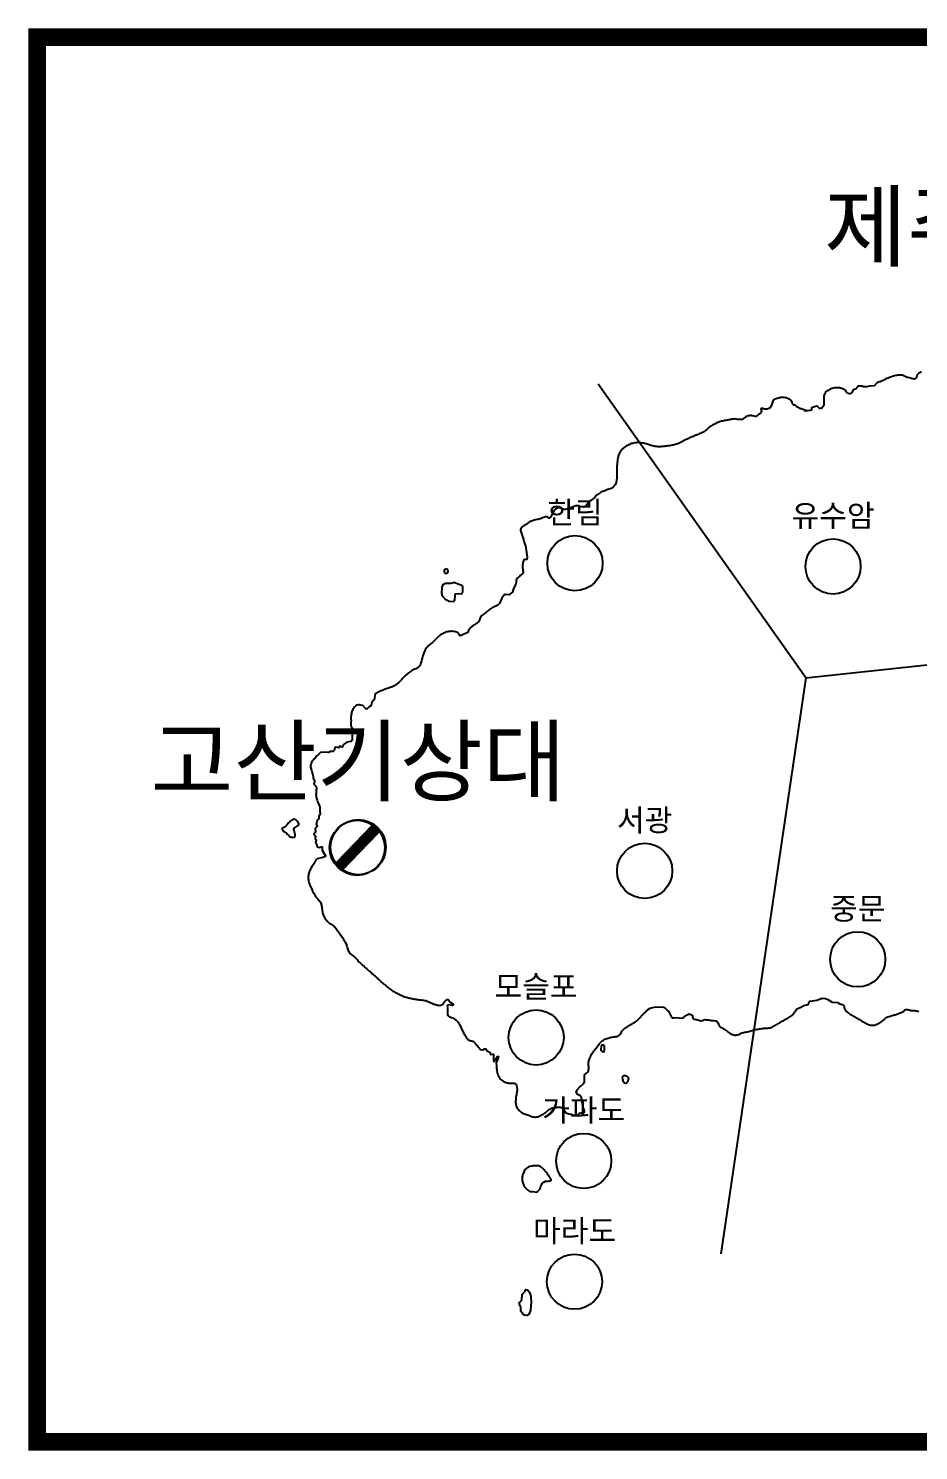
# Model space of a CAD drawing. Header units: millimetres. Extents: x -19392 to 580976, y -49129 to 736091.
# Drawn here: x 106823 to 147142, y -49129 to 15304 of the extents above; entities that cross this region are included whole.
import ezdxf
from ezdxf.enums import TextEntityAlignment as Align

# ---------------------------------------------------------------- set-up
doc = ezdxf.new("R2010")
doc.units = ezdxf.units.MM
for name, color, linetype in [('2122', 7, 'Continuous'), ('AWS', 4, 'Continuous'), ('AWS명', 2, 'Continuous'), ('EL', 2, 'Continuous'), ('Point', 1, 'Continuous'), ('관측소명', 3, 'Continuous'), ('기상청', 1, 'Continuous'), ('티센', 6, 'Continuous')]:
    doc.layers.add(name, color=color, linetype=linetype)
doc.styles.get("Standard").update_dxf_attribs({"font": ''})
doc.styles.get('Standard').set_extended_font_data('Gulim')

# ---------------------------------------------------------------- blocks, each defined once
blk = doc.blocks.new('관측소(기상청)')
at = {"layer": '기상청', "const_width": 500}
blk.add_lwpolyline([(821, 874), (-914, -926)], dxfattribs=at)
at = {"layer": '기상청'}
blk.add_circle((-46, -26), 1250, dxfattribs=at)

msp = doc.modelspace()

# ---------------------------------------------------------------- linework, layer by layer
at = {"linetype": 'Continuous', "const_width": 800}
msp.add_lwpolyline([(107223, -48729), (107223, 14904), (205620, 14904), (205620, -48729)], close=True, dxfattribs=at)
at = {"layer": '2122', "color": 7}
for points in [[(147271, -251), (147136, -335), (147076, -385), (147043, -504), (146979, -579), (146942, -593), (146600, -492), (146555, -469), (146510, -446), (146465, -425), (146443, -418), (146395, -407), (146345, -401), (146295, -401), (146244, -404), (146193, -411), (146155, -418), (146106, -425), (146057, -435), (146009, -448), (145961, -462), (145913, -479), (145866, -496), (145819, -515), (145773, -534), (145760, -540), (145760, -540), (145713, -559), (145667, -579), (145622, -599), (145580, -619), (145535, -640), (145489, -662), (145445, -684), (145400, -706), (145386, -712), (145278, -742), (145240, -769), (145240, -782), (145132, -883), (144929, -907), (144788, -935), (144654, -927), (144599, -907), (144413, -905), (144318, -1022), (144186, -1074), (144134, -1173), (144094, -1233), (144048, -1252), (143997, -1252), (143955, -1239), (143918, -1209), (143883, -1170), (143849, -1127), (143814, -1084), (143796, -1066), (143752, -1041), (143706, -1020), (143658, -1004), (143608, -991), (143558, -983), (143507, -978), (143456, -978), (143456, -978), (143429, -979), (143379, -980), (143328, -986), (143278, -995), (143229, -1008), (143181, -1025), (143134, -1045), (143089, -1068), (143048, -1094), (143004, -1121), (142963, -1151), (142927, -1186), (142904, -1217), (142883, -1260), (142869, -1307), (142859, -1357), (142850, -1409), (142846, -1432), (142848, -1583), (142858, -1783), (142757, -1894), (142715, -1919), (142662, -1911), (142570, -1823), (142521, -1803), (142300, -1878), (142287, -1987), (142215, -2009), (142078, -2018), (141831, -1937), (141800, -1934), (141633, -1847), (141546, -1771), (141502, -1764), (141464, -1739), (141464, -1739), (141437, -1699), (141416, -1649), (141396, -1597), (141380, -1562), (141343, -1528), (141303, -1499), (141258, -1475), (141211, -1455), (141161, -1439), (141110, -1427), (141058, -1420), (141005, -1416), (140953, -1417), (140934, -1418), (140886, -1422), (140838, -1431), (140790, -1444), (140742, -1459), (140694, -1477), (140647, -1496), (140599, -1515), (140553, -1533), (140510, -1669), (140452, -1843), (140407, -1899), (140282, -1947), (140150, -1945), (140094, -1913), (140013, -1919), (139994, -1943), (140024, -2018), (140013, -2099), (139777, -2271), (139739, -2271), (139689, -2264), (139689, -2264), (139640, -2253), (139592, -2242), (139566, -2238), (139516, -2238), (139466, -2244), (139417, -2254), (139369, -2270), (139358, -2274), (139315, -2299), (139273, -2328), (139232, -2359), (139191, -2388), (139149, -2411), (139103, -2419), (139054, -2420), (139005, -2416), (138954, -2409), (138903, -2401), (138851, -2393), (138804, -2389), (138755, -2393), (138705, -2399), (138656, -2407), (138607, -2416), (138557, -2426), (138508, -2437), (138466, -2447), (138417, -2455), (138367, -2464), (138318, -2473), (138269, -2484), (138220, -2495), (138172, -2508), (138172, -2508), (138124, -2522), (138092, -2533), (138045, -2550), (137999, -2569), (137953, -2589), (137908, -2611), (137864, -2635), (137820, -2660), (137777, -2686), (137735, -2713), (137704, -2734), (137665, -2765), (137627, -2798), (137589, -2832), (137551, -2865), (137513, -2898), (137474, -2929), (137434, -2958), (137391, -2984), (137388, -2986), (137343, -3008), (137297, -3028), (137294, -3029), (137248, -3049), (137202, -3068), (137156, -3087), (137110, -3106), (137063, -3124), (137017, -3143), (136978, -3159), (136932, -3178), (136886, -3198), (136840, -3217), (136840, -3217), (136794, -3237), (136748, -3258), (136703, -3278), (136657, -3299), (136612, -3321), (136567, -3342), (136561, -3345), (136516, -3369), (136472, -3393), (136428, -3417), (136384, -3441), (136340, -3463), (136295, -3484), (136265, -3497), (136219, -3516), (136171, -3532), (136124, -3547), (136075, -3561), (136027, -3573), (135978, -3584), (135928, -3593), (135879, -3601), (135829, -3608), (135779, -3614), (135729, -3619), (135719, -3619), (135669, -3627), (135618, -3633), (135568, -3639), (135517, -3643), (135467, -3646), (135416, -3648), (135366, -3647), (135366, -3647), (135316, -3645), (135266, -3641), (135217, -3636), (135168, -3627), (135129, -3619), (135081, -3606), (135034, -3590), (134987, -3573), (134939, -3556), (134892, -3540), (134848, -3526), (134800, -3513), (134750, -3500), (134700, -3490), (134650, -3480), (134600, -3473), (134549, -3467), (134499, -3463), (134449, -3462), (134399, -3463), (134349, -3467), (134300, -3473), (134288, -3476), (134238, -3483), (134188, -3494), (134139, -3507), (134091, -3523), (134044, -3541), (133999, -3563), (133954, -3587), (133914, -3612), (133870, -3639), (133828, -3668), (133828, -3668), (133788, -3699), (133750, -3733), (133714, -3769), (133681, -3808), (133650, -3848), (133623, -3890), (133598, -3934), (133597, -3936), (133576, -3980), (133558, -4025), (133543, -4072), (133530, -4121), (133520, -4171), (133512, -4221), (133505, -4272), (133500, -4323), (133497, -4353), (133490, -4402), (133485, -4452), (133481, -4502), (133478, -4552), (133475, -4602), (133473, -4652), (133471, -4702), (133469, -4752), (133468, -4791), (133479, -5001), (133479, -5051), (133438, -5275), (133399, -5375), (133323, -5471), (133267, -5523), (133121, -5577), (133121, -5577), (133073, -5593), (133025, -5608), (132977, -5623), (132930, -5639), (132883, -5656), (132836, -5674), (132791, -5694), (132756, -5712), (132713, -5737), (132672, -5765), (132631, -5793), (132590, -5823), (132555, -5848), (132485, -5951), (132305, -6062), (132246, -6121), (132233, -6120), (132233, -6133), (132017, -6374), (131961, -6383), (131824, -6371), (131768, -6327), (131730, -6324), (131612, -6331), (131160, -6488), (131085, -6487), (130892, -6421), (130785, -6432), (130754, -6444), (130729, -6466), (130716, -6466), (130641, -6536), (130474, -6846), (130474, -6846), (130429, -6889), (130429, -6891), (130400, -6885), (130354, -6841), (130309, -6828), (130263, -6827), (130214, -6835), (130164, -6850), (130114, -6869), (130063, -6891), (130012, -6913), (129994, -6920), (129944, -6929), (129895, -6938), (129845, -6947), (129796, -6957), (129747, -6969), (129699, -6982), (129652, -6998), (129613, -7014), (129568, -7035), (129524, -7058), (129481, -7084), (129439, -7112), (129398, -7142), (129359, -7172), (129333, -7193), (129284, -7222), (129237, -7252), (129193, -7284), (129155, -7318), (129126, -7354), (129110, -7394), (129110, -7394), (129110, -7395), (129110, -7439), (129121, -7486), (129139, -7535), (129161, -7586), (129174, -7618), (129189, -7665), (129204, -7713), (129219, -7761), (129234, -7808), (129249, -7856), (129253, -7869), (129268, -7917), (129283, -7965), (129297, -8013), (129312, -8060), (129327, -8108), (129333, -8128), (129373, -8337), (129419, -8658), (129405, -8755), (129358, -8757), (129318, -8754), (129280, -8777), (129253, -8818), (129234, -8870), (129221, -8927), (129217, -8948), (129208, -8996), (129203, -9045), (129203, -9096), (129206, -9147), (129210, -9198), (129210, -9198), (129210, -9199), (129221, -9252), (129230, -9304), (129230, -9352), (129224, -9372), (129198, -9410), (129159, -9443), (129117, -9473), (129080, -9506), (129042, -9540), (129005, -9573), (128967, -9606), (128930, -9638), (128915, -9739), (128910, -9798), (128903, -9879), (128788, -10066), (128742, -10240), (128710, -10266), (128603, -10353), (128397, -10344), (128384, -10350), (128263, -10508), (128166, -10756), (128083, -10827), (127993, -10878), (127930, -10890), (127886, -10915), (127842, -10939), (127799, -10965), (127757, -10991), (127715, -11018), (127714, -11019), (127714, -11019), (127674, -11049), (127635, -11081), (127597, -11113), (127559, -11146), (127521, -11179), (127505, -11192), (127466, -11223), (127427, -11254), (127405, -11271), (127321, -11331), (127225, -11562), (127085, -11665), (127045, -11695), (127005, -11725), (126988, -11738), (126948, -11769), (126909, -11800), (126871, -11833), (126865, -11839), (126831, -11875), (126798, -11913), (126766, -11951), (126757, -11961), (126730, -12067), (126372, -12218), (126344, -12182), (126317, -12137), (126290, -12098), (126252, -12067), (126209, -12044), (126162, -12028), (126162, -12028), (126111, -12017), (126058, -12012), (126004, -12011), (125950, -12014), (125916, -12019), (125867, -12022), (125818, -12030), (125769, -12041), (125720, -12057), (125673, -12075), (125626, -12096), (125581, -12120), (125537, -12147), (125535, -12148), (125494, -12174), (125454, -12203), (125415, -12234), (125378, -12267), (125341, -12302), (125306, -12338), (125270, -12374), (125235, -12411), (125199, -12447), (125183, -12464), (125143, -12496), (125104, -12528), (125064, -12560), (125025, -12592), (124987, -12625), (124950, -12659), (124915, -12694), (124915, -12694), (124881, -12730), (124852, -12766), (124825, -12807), (124800, -12849), (124777, -12893), (124757, -12938), (124738, -12985), (124720, -13032), (124703, -13080), (124687, -13128), (124672, -13177), (124657, -13226), (124642, -13274), (124636, -13291), (124624, -13342), (124612, -13393), (124599, -13443), (124584, -13492), (124566, -13538), (124543, -13579), (124528, -13601), (124494, -13633), (124455, -13660), (124411, -13684), (124365, -13706), (124317, -13727), (124269, -13747), (124221, -13769), (124211, -13774), (124170, -13801), (124129, -13830), (124129, -13830), (124089, -13859), (124049, -13890), (124010, -13922), (123972, -13954), (123934, -13987), (123897, -14020), (123860, -14055), (123838, -14076), (123803, -14112), (123769, -14149), (123735, -14187), (123702, -14225), (123668, -14262), (123634, -14299), (123598, -14334), (123561, -14367), (123523, -14398), (123521, -14399), (123480, -14427), (123437, -14453), (123394, -14476), (123349, -14499), (123303, -14520), (123256, -14539), (123210, -14558), (123176, -14572), (123129, -14590), (123082, -14607), (123035, -14623), (122987, -14638), (122940, -14654), (122940, -14654), (122892, -14670), (122845, -14687), (122798, -14704), (122752, -14723), (122737, -14730), (122693, -14752), (122648, -14775), (122604, -14799), (122561, -14823), (122522, -14845), (122478, -15119), (122465, -15122), (122370, -15242), (122337, -15380), (122249, -15425), (122160, -15527), (122128, -15530), (122104, -15520), (121968, -15374), (121856, -15351), (121804, -15346), (121753, -15348), (121704, -15358), (121673, -15370), (121632, -15396), (121596, -15431), (121565, -15472), (121544, -15506), (121517, -15548), (121495, -15593), (121476, -15640), (121476, -15640), (121461, -15689), (121450, -15738), (121443, -15780), (121436, -15829), (121432, -15878), (121431, -15928), (121432, -15979), (121434, -16029), (121436, -16074), (121430, -16127), (121424, -16180), (121422, -16231), (121427, -16280), (121440, -16326), (121443, -16333), (121470, -16373), (121505, -16410), (121542, -16446), (121544, -16448), (121585, -16481), (121528, -16531), (121482, -16649), (121485, -16946), (121447, -16998), (121246, -17039), (121177, -17072), (121095, -17143), (121031, -17254), (120912, -17209), (120893, -17271), (120875, -17289), (120875, -17289), (120844, -17273), (120737, -17260), (120692, -17331), (120672, -17412), (120629, -17455), (120491, -17453), (120409, -17496), (120222, -17480), (120045, -17494), (119994, -17555), (119958, -17590), (119921, -17624), (119886, -17658), (119853, -17695), (119838, -17715), (119806, -17754), (119772, -17791), (119737, -17828), (119705, -17866), (119678, -17906), (119672, -17916), (119648, -17961), (119629, -18007), (119615, -18055), (119606, -18104), (119604, -18152), (119604, -18167), (119611, -18214), (119623, -18261), (119639, -18309), (119657, -18357), (119657, -18357), (119674, -18406), (119678, -18417), (119694, -18465), (119709, -18514), (119720, -18569), (119720, -18570), (119720, -18621), (119724, -18668), (119735, -18692), (119760, -18737), (119761, -18737), (119781, -18785), (119780, -18787), (119774, -18826), (119774, -18827), (119759, -18876), (119751, -18921), (119765, -18950), (119797, -18988), (119834, -19026), (119835, -19027), (119865, -19070), (119865, -19072), (119870, -19112), (119870, -19113), (119867, -19162), (119860, -19214), (119855, -19264), (119855, -19284), (119854, -19305), (119849, -19355), (119849, -19355), (119846, -19404), (119847, -19424), (119853, -19472), (119863, -19521), (119876, -19569), (119891, -19617), (119892, -19619), (119892, -19620), (119905, -19667), (119921, -19715), (119938, -19762), (119957, -19807), (119970, -19837), (119993, -19882), (120012, -19930), (120012, -19932), (120012, -19933), (120019, -19981), (120019, -19982), (120020, -20032), (120020, -20033), (120017, -20082), (120015, -20133), (120017, -20182), (120018, -20183), (120032, -20234), (120032, -20235), (120037, -20285), (120037, -20286), (120027, -20329), (120025, -20331), (120025, -20331), (119994, -20372), (119992, -20373), (119973, -20383), (119970, -20423), (119983, -20481), (119981, -20484), (119964, -20516), (119963, -20517), (119930, -20556), (119900, -20595), (119898, -20603), (119886, -20652), (119871, -20700), (119870, -20701), (119861, -20719), (119860, -20744), (119880, -20792), (119897, -20843), (119895, -20847), (119875, -20876), (119874, -20877), (119836, -20912), (119807, -20946), (119811, -20982), (119826, -21033), (119826, -21034), (119832, -21086), (119830, -21088), (119814, -21121), (119813, -21122), (119777, -21161), (119777, -21161), (119754, -21179), (119752, -21189), (119773, -21227), (119813, -21273), (119813, -21274), (119837, -21325), (119835, -21330), (119825, -21348), (119802, -21388), (119805, -21400), (119835, -21443), (119863, -21491), (119860, -21495), (119843, -21531), (119822, -21573), (119827, -21590), (119856, -21629), (119891, -21673), (119891, -21676), (119892, -21690), (119892, -21745), (119904, -21780), (119909, -21782), (119962, -21789), (119964, -21791), (119989, -21811), (120082, -21783), (120127, -21783), (120132, -21928), (120278, -22177), (120272, -22195), (120272, -22195), (120234, -22235), (120158, -22262), (119908, -22318), (119873, -22349), (119843, -22388), (119817, -22432), (119793, -22478), (119769, -22525), (119766, -22532), (119737, -22573), (119707, -22614), (119678, -22655), (119650, -22697), (119624, -22739), (119600, -22783), (119579, -22826), (119558, -22873), (119540, -22920), (119525, -22968), (119513, -23017), (119505, -23067), (119500, -23116), (119500, -23121), (119498, -23170), (119499, -23219), (119505, -23268), (119514, -23317), (119526, -23366), (119540, -23415), (119556, -23463), (119575, -23511), (119575, -23511), (119595, -23559), (119616, -23606), (119639, -23653), (119657, -23690), (119676, -23736), (119697, -23782), (119720, -23827), (119743, -23871), (119768, -23914), (119793, -23957), (119820, -24000), (119830, -24014), (119860, -24054), (119892, -24093), (119925, -24132), (119958, -24170), (119990, -24209), (120020, -24248), (120048, -24289), (120067, -24323), (120083, -24369), (120094, -24417), (120103, -24466), (120110, -24516), (120116, -24566), (120122, -24617), (120128, -24667), (120136, -24717), (120147, -24766), (120153, -24790), (120170, -24838), (120170, -24838), (120190, -24885), (120211, -24931), (120235, -24976), (120261, -25020), (120289, -25062), (120319, -25102), (120352, -25141), (120387, -25177), (120412, -25200), (120451, -25230), (120493, -25257), (120536, -25283), (120579, -25310), (120621, -25337), (120649, -25358), (120685, -25392), (120718, -25429), (120750, -25467), (120780, -25507), (120809, -25549), (120837, -25591), (120864, -25634), (120891, -25676), (120908, -25703), (120938, -25743), (120969, -25783), (120999, -25824), (121028, -25864), (121058, -25905), (121086, -25946), (121113, -25988), (121113, -25988), (121139, -26030), (121164, -26074), (121174, -26092), (121194, -26138), (121212, -26185), (121228, -26233), (121244, -26281), (121260, -26330), (121276, -26377), (121293, -26425), (121312, -26471), (121332, -26515), (121356, -26558), (121361, -26566), (121394, -26602), (121429, -26637), (121467, -26669), (121506, -26701), (121545, -26733), (121585, -26765), (121624, -26797), (121661, -26831), (121696, -26867), (121721, -26897), (121742, -26926), (121774, -26964), (121808, -27000), (121844, -27035), (121882, -27068), (121920, -27101), (121959, -27133), (121959, -27133), (121987, -27156), (122023, -27189), (122060, -27223), (122097, -27257), (122134, -27290), (122172, -27324), (122209, -27357), (122246, -27390), (122284, -27423), (122321, -27457), (122359, -27490), (122396, -27523), (122434, -27556), (122471, -27589), (122509, -27622), (122519, -27630), (122556, -27664), (122593, -27698), (122629, -27732), (122666, -27766), (122703, -27799), (122740, -27833), (122777, -27867), (122815, -27900), (122852, -27933), (122890, -27966), (122928, -27998), (122967, -28030), (123005, -28061), (123044, -28092), (123051, -28097), (123051, -28097), (123090, -28129), (123129, -28161), (123169, -28191), (123209, -28222), (123249, -28251), (123290, -28280), (123332, -28308), (123374, -28335), (123416, -28361), (123460, -28386), (123504, -28410), (123548, -28434), (123593, -28456), (123638, -28477), (123684, -28497), (123731, -28516), (123778, -28534), (123825, -28551), (123873, -28566), (123921, -28581), (123942, -28587), (123990, -28601), (124038, -28615), (124086, -28627), (124135, -28638), (124184, -28648), (124233, -28657), (124283, -28666), (124332, -28675), (124382, -28682), (124417, -28688), (124417, -28688), (124466, -28694), (124516, -28700), (124566, -28705), (124616, -28710), (124666, -28717), (124715, -28724), (124764, -28733), (124813, -28744), (124819, -28745), (124866, -28762), (124912, -28781), (124958, -28802), (125003, -28823), (125048, -28845), (125094, -28866), (125140, -28886), (125187, -28904), (125208, -28911), (125256, -28923), (125305, -28934), (125354, -28943), (125403, -28952), (125452, -28961), (125601, -28907), (125653, -28818), (125702, -28762), (125721, -28756), (125784, -28697), (125840, -28691), (125926, -28811), (126045, -28887), (126045, -28887), (126063, -28913), (126062, -28956), (126031, -28965), (125832, -28928), (125794, -28965), (125805, -29056), (125806, -29106), (125805, -29156), (125804, -29206), (125804, -29213), (125801, -29266), (125799, -29320), (125803, -29370), (125815, -29414), (125819, -29421), (125849, -29452), (125891, -29475), (125939, -29493), (125991, -29510), (126043, -29528), (126063, -29536), (126106, -29562), (126148, -29591), (126188, -29621), (126225, -29655), (126250, -29680), (126282, -29717), (126310, -29758), (126336, -29800), (126360, -29844), (126382, -29890), (126382, -29890), (126403, -29936), (126425, -29983), (126444, -30025), (126467, -30070), (126490, -30115), (126512, -30160), (126535, -30204), (126559, -30249), (126583, -30292), (126609, -30335), (126637, -30376), (126653, -30399), (126681, -30442), (126712, -30482), (126747, -30516), (126754, -30521), (126796, -30545), (126843, -30560), (126893, -30572), (126944, -30582), (126962, -30586), (127046, -30654), (127218, -30871), (127304, -30960), (127404, -30974), (127487, -30935), (127536, -30932), (127604, -31020), (127740, -31097), (127751, -31191), (127858, -31164), (127858, -31164), (127889, -31168), (127907, -31193), (127894, -31237), (127886, -31386), (127884, -31480), (127897, -31496), (127922, -31500), (127966, -31457), (128017, -31334), (128048, -31291), (128050, -31270), (128112, -31280), (128098, -31355), (128036, -31484), (128009, -31563), (128019, -31713), (128022, -31764), (128026, -31814), (128032, -31865), (128038, -31915), (128047, -31964), (128059, -32013), (128074, -32060), (128083, -32082), (128102, -32130), (128125, -32176), (128150, -32220), (128179, -32261), (128212, -32299), (128242, -32327), (128279, -32358), (128279, -32358), (128320, -32386), (128364, -32410), (128411, -32431), (128459, -32448), (128509, -32463), (128559, -32475), (128572, -32478), (128627, -32480), (128684, -32480), (128739, -32479), (128791, -32481), (128838, -32489), (128877, -32505), (128889, -32514), (128915, -32549), (128933, -32594), (128945, -32644), (128951, -32699), (128953, -32754), (128953, -32765), (128954, -32814), (128951, -32864), (128944, -32913), (128935, -32963), (128925, -33012), (128916, -33062), (128907, -33112), (128903, -33146), (128898, -33198), (128893, -33249), (128891, -33301), (128891, -33301), (128891, -33352), (128894, -33402), (128902, -33450), (128914, -33497), (128917, -33506), (128935, -33552), (128957, -33598), (128984, -33641), (129015, -33682), (129049, -33720), (129086, -33756), (129126, -33788), (129155, -33808), (129196, -33834), (129239, -33857), (129285, -33877), (129332, -33895), (129381, -33910), (129430, -33924), (129478, -33937), (129526, -33956), (129575, -33973), (129624, -33989), (129673, -34002), (129721, -34012), (129770, -34016), (129795, -34016), (129843, -34012), (129890, -34003), (129938, -33988), (129984, -33970), (129984, -33970), (130031, -33948), (130076, -33923), (130121, -33896), (130165, -33868), (130208, -33839), (130212, -33837), (130252, -33807), (130292, -33775), (130331, -33743), (130370, -33711), (130411, -33682), (130452, -33656), (130478, -33642), (130524, -33623), (130571, -33606), (130620, -33594), (130670, -33585), (130720, -33579), (130751, -33578), (130804, -33572), (130857, -33570), (130909, -33573), (130958, -33582), (131003, -33598), (131017, -33606), (131049, -33641), (131076, -33683), (131101, -33729), (131128, -33774), (131159, -33813), (131168, -33822), (131168, -33822), (131211, -33844), (131258, -33861), (131308, -33873), (131358, -33886), (131362, -33887), (131427, -33885), (131563, -33949), (131676, -33960), (131710, -33932), (131716, -33913), (131778, -33846), (131864, -33824), (131997, -33811), (132009, -33783), (132004, -33739), (131938, -33529), (131881, -33134), (131794, -33046), (131695, -33001), (131640, -32919), (131641, -32869), (131673, -32782), (131805, -32647), (131844, -32612), (131883, -32578), (131920, -32543), (131955, -32506), (131985, -32468), (132009, -32428), (132015, -32379), (132015, -32328), (132015, -32328), (132011, -32275), (132007, -32222), (132006, -32171), (132013, -32124), (132023, -32097), (132056, -32062), (132096, -32029), (132136, -31997), (132167, -31968), (132186, -31926), (132198, -31881), (132203, -31832), (132203, -31782), (132201, -31729), (132197, -31676), (132194, -31622), (132194, -31570), (132196, -31536), (132207, -31487), (132220, -31439), (132235, -31391), (132252, -31344), (132272, -31297), (132293, -31252), (132316, -31207), (132325, -31191), (132349, -31148), (132375, -31105), (132403, -31064), (132432, -31023), (132463, -30983), (132463, -30983), (132494, -30944), (132526, -30905), (132534, -30896), (132563, -30855), (132593, -30813), (132623, -30772), (132655, -30732), (132687, -30693), (132721, -30655), (132756, -30620), (132792, -30587), (132831, -30557), (132850, -30544), (132892, -30518), (132935, -30496), (132981, -30476), (133028, -30458), (133076, -30442), (133125, -30428), (133174, -30415), (133224, -30403), (133267, -30393), (133319, -30386), (133371, -30380), (133422, -30373), (133472, -30363), (133518, -30349), (133560, -30329), (133562, -30328), (133596, -30296), (133626, -30258), (133626, -30258), (133654, -30216), (133681, -30171), (133708, -30127), (133734, -30091), (133770, -30057), (133808, -30025), (133848, -29995), (133889, -29966), (133931, -29939), (133974, -29912), (134017, -29885), (134022, -29882), (134065, -29856), (134108, -29831), (134151, -29805), (134195, -29780), (134238, -29754), (134280, -29728), (134322, -29700), (134362, -29671), (134367, -29667), (134405, -29634), (134441, -29600), (134476, -29565), (134510, -29528), (134544, -29491), (134578, -29454), (134612, -29417), (134646, -29380), (134648, -29379), (134683, -29344), (134683, -29344), (134719, -29309), (134755, -29274), (134791, -29240), (134827, -29205), (134863, -29171), (134870, -29163), (134978, -29080), (135173, -29039), (135484, -29031), (135585, -29044), (135684, -29096), (135766, -29187), (135778, -29190), (135778, -29203), (135809, -29225), (135947, -29490), (135978, -29518), (136073, -29520), (136159, -29502), (136435, -29531), (136491, -29513), (136631, -29402), (136750, -29335), (136886, -29399), (136901, -29446), (136909, -29498), (136919, -29530), (136954, -29561), (137000, -29582), (137052, -29596), (137085, -29602), (137085, -29602), (137134, -29621), (137185, -29636), (137235, -29648), (137286, -29653), (137335, -29650), (137380, -29638), (137424, -29615), (137437, -29609), (137485, -29604), (137536, -29611), (137566, -29617), (137616, -29621), (137666, -29625), (137716, -29631), (137765, -29637), (137815, -29645), (137818, -29645), (137872, -29648), (137925, -29652), (137973, -29662), (138012, -29681), (138040, -29717), (138061, -29763), (138079, -29812), (138099, -29861), (138106, -29875), (138139, -29910), (138178, -29940), (138220, -29968), (138264, -29993), (138310, -30017), (138310, -30017), (138355, -30042), (138365, -30048), (138404, -30080), (138442, -30114), (138481, -30147), (138520, -30178), (138561, -30207), (138603, -30232), (138624, -30242), (138670, -30263), (138718, -30281), (138768, -30293), (138818, -30301), (138868, -30302), (138897, -30300), (138947, -30294), (138996, -30281), (139042, -30260), (139048, -30257), (139069, -30242), (139113, -30219), (139159, -30202), (139207, -30189), (139257, -30179), (139308, -30171), (139358, -30163), (139400, -30156), (139448, -30142), (139496, -30127), (139544, -30112), (139592, -30098), (139592, -30098), (139640, -30084), (139688, -30071), (139695, -30070), (139744, -30058), (139793, -30048), (139842, -30039), (139891, -30031), (139940, -30023), (139990, -30015), (140039, -30008), (140089, -30001), (140112, -29998), (140163, -29995), (140214, -29992), (140265, -29990), (140315, -29986), (140365, -29979), (140414, -29970), (140461, -29956), (140500, -29940), (140529, -29926), (140574, -29903), (140618, -29880), (140662, -29856), (140705, -29831), (140749, -29806), (140792, -29781), (140835, -29755), (140878, -29730), (140920, -29704), (140963, -29677), (140963, -29677), (141004, -29653), (141049, -29629), (141094, -29606), (141139, -29583), (141184, -29559), (141228, -29535), (141271, -29509), (141313, -29482), (141353, -29453), (141391, -29421), (141413, -29401), (141447, -29365), (141480, -29327), (141510, -29288), (141540, -29247), (141570, -29206), (141599, -29165), (141600, -29164), (141633, -29116), (141776, -29049), (141834, -29031), (141940, -28958), (142135, -28922), (142225, -28771), (142538, -28729), (142777, -28632), (142920, -28640), (143039, -28685), (143230, -28813), (143502, -28835), (143520, -28852), (143520, -28852), (143536, -28867), (143729, -28932), (143753, -28971), (143768, -29018), (143780, -29069), (143793, -29121), (143800, -29142), (143827, -29183), (143859, -29221), (143894, -29255), (143933, -29288), (143975, -29318), (144018, -29347), (144062, -29374), (144095, -29394), (144137, -29420), (144181, -29445), (144224, -29469), (144269, -29493), (144313, -29516), (144358, -29539), (144383, -29552), (144425, -29578), (144468, -29605), (144510, -29632), (144552, -29659), (144595, -29685), (144638, -29710), (144682, -29734), (144692, -29739), (144737, -29764), (144737, -29764), (144783, -29788), (144829, -29810), (144875, -29829), (144923, -29843), (144970, -29853), (144980, -29854), (145029, -29858), (145079, -29857), (145129, -29851), (145179, -29841), (145229, -29826), (145277, -29808), (145324, -29787), (145346, -29775), (145390, -29752), (145432, -29725), (145473, -29696), (145512, -29664), (145551, -29632), (145577, -29610), (145611, -29572), (145647, -29535), (145686, -29505), (145706, -29495), (145754, -29481), (145756, -29480), (145804, -29466), (145852, -29452), (145900, -29438), (145948, -29423), (145996, -29409), (145996, -29409), (146044, -29394), (146087, -29380), (146161, -29353), (146239, -29324), (146315, -29295), (146383, -29270), (146437, -29251), (146471, -29239), (146480, -29239), (146461, -29250), (146432, -29265), (146428, -29254), (146466, -29215), (146526, -29168), (146569, -29143), (146614, -29140), (146663, -29150), (146713, -29166), (146764, -29182), (146777, -29186), (146827, -29189), (146877, -29191), (146927, -29192), (146977, -29196), (147014, -29200), (147064, -29210), (147113, -29222), (147161, -29238)], [(141949, -2001), (142078, -2018), (142078, -2018)], [(125775, -9182), (125722, -9192), (125678, -9211), (125673, -9215), (125650, -9260), (125649, -9304), (125670, -9359), (125710, -9391), (125721, -9391), (125757, -9373), (125806, -9355), (125823, -9343), (125834, -9297), (125821, -9243), (125817, -9236), (125787, -9196), (125775, -9182), (125775, -9182)], [(126453, -10318), (126147, -10332), (126133, -10375), (126119, -10621), (126062, -10668), (125874, -10662), (125723, -10589), (125577, -10424), (125548, -10289), (125557, -10033), (125571, -9944), (125622, -9875), (125710, -9835), (125754, -9824), (125960, -9832), (126055, -9796), (126142, -9797), (126366, -9888), (126414, -9910), (126455, -9938), (126466, -9951), (126485, -9993), (126490, -10043), (126487, -10097), (126484, -10133), (126485, -10184), (126481, -10234), (126475, -10259), (126458, -10306), (126453, -10318), (126453, -10318)], [(118673, -21325), (118729, -21331), (118785, -21336), (118836, -21337), (118878, -21330), (118888, -21325), (118903, -21297), (118905, -21256), (118897, -21206), (118883, -21150), (118868, -21091), (118856, -21032), (118851, -20976), (118857, -20927), (118898, -20894), (118946, -20865), (118995, -20837), (119037, -20810), (119067, -20782), (119072, -20774), (119069, -20729), (119050, -20681), (119018, -20633), (118978, -20590), (118931, -20556), (118882, -20534), (118857, -20529), (118815, -20534), (118770, -20553), (118725, -20581), (118681, -20616), (118643, -20651), (118609, -20687), (118578, -20727), (118547, -20767), (118516, -20806), (118516, -20806), (118489, -20835), (118439, -20865), (118387, -20892), (118342, -20918), (118312, -20946), (118306, -20958), (118314, -20990), (118341, -21025), (118383, -21061), (118431, -21098), (118480, -21134), (118489, -21142), (118525, -21177), (118560, -21212), (118596, -21248), (118631, -21283), (118666, -21318), (118673, -21325), (118673, -21325)], [(132907, -30913), (132903, -30987), (132864, -31081), (132821, -31067), (132765, -31005), (132759, -30954), (132783, -30809), (132818, -30752), (132868, -30750), (132906, -30794), (132907, -30913), (132907, -30913)], [(133994, -32316), (133965, -32421), (133914, -32469), (133914, -32482), (133886, -32491), (133827, -32481), (133778, -32417), (133747, -32312), (133736, -32199), (133756, -32168), (133800, -32134), (133874, -32132), (133906, -32148), (133983, -32233), (134005, -32277), (133994, -32316), (133994, -32316)], [(129656, -37395), (129868, -37424), (129885, -37392), (129995, -37276), (130028, -37145), (130046, -37126), (130102, -37018), (130161, -36963), (130250, -36923), (130387, -36925), (130442, -36911), (130485, -36887), (130494, -36877), (130495, -36840), (130471, -36796), (130434, -36747), (130408, -36716), (130383, -36672), (130356, -36630), (130329, -36588), (130299, -36547), (130269, -36508), (130236, -36470), (130221, -36453), (130187, -36413), (130152, -36375), (130115, -36339), (130076, -36307), (130035, -36279), (129992, -36256), (129974, -36249), (129974, -36249), (129927, -36235), (129878, -36226), (129828, -36222), (129776, -36223), (129725, -36228), (129690, -36233), (129639, -36238), (129588, -36247), (129538, -36260), (129491, -36277), (129446, -36299), (129417, -36319), (129378, -36350), (129343, -36385), (129312, -36426), (129285, -36469), (129261, -36515), (129251, -36539), (129228, -36584), (129209, -36632), (129195, -36681), (129185, -36730), (129181, -36780), (129181, -36802), (129182, -36851), (129188, -36901), (129199, -36951), (129214, -36999), (129234, -37046), (129245, -37069), (129266, -37115), (129266, -37115), (129291, -37160), (129319, -37202), (129351, -37241), (129386, -37277), (129411, -37300), (129449, -37336), (129490, -37367), (129535, -37389), (129561, -37396), (129611, -37398), (129656, -37395), (129656, -37395)], [(129588, -42417), (129583, -42553), (129559, -42761), (129501, -42929), (129406, -43005), (129293, -43001), (129225, -42962), (129134, -42818), (129124, -42610), (129057, -42479), (129080, -42402), (129137, -42346), (129137, -42333), (129162, -42321), (129178, -42293), (129193, -42074), (129206, -42038), (129320, -41914), (129321, -41858), (129353, -41830), (129428, -41840), (129508, -41932), (129569, -42073), (129580, -42148), (129588, -42417), (129588, -42417)]]:
    msp.add_lwpolyline(points, dxfattribs=at)
at = {"layer": 'AWS'}
for centre in [(131580, -8926), (143269, -9071), (134736, -22864), (144387, -26872), (129818, -30411), (131975, -36006), (131559, -41478)]:
    msp.add_circle(centre, 1250, dxfattribs=at)
at = {"layer": '기상청'}
msp.add_circle((121762, -21792), 1250, dxfattribs=at)
at = {"layer": '티센'}
for points in [[(142032, -14114), (132637, -818)], [(142032, -14114), (169496, -11169)], [(142032, -14114), (138189, -40208)]]:
    msp.add_lwpolyline(points, dxfattribs=at)

# ---------------------------------------------------------------- block references
at = {"layer": 'Point'}
msp.add_blockref('관측소(기상청)', (121762, -21792), dxfattribs=at)

# ---------------------------------------------------------------- texts
at = {"layer": 'AWS명'}
for s, p in [('한림', (131580, -7426)), ('유수암', (143269, -7571)), ('서광', (134736, -21364)), ('중문', (144387, -25372)), ('모슬포', (129818, -28911)), ('가파도', (131975, -34506)), ('마라도', (131559, -39978))]:
    msp.add_text(s, height=1000, dxfattribs=at).set_placement(p, align=Align.BOTTOM_CENTER)
at = {"layer": 'EL'}
msp.add_text('0.000', height=2.5, dxfattribs=at).set_placement((121762, -21793), align=Align.TOP_CENTER)
at = {"layer": '관측소명'}
for s, p in [('제주지방기상청', (156039, 3929)), ('고산기상대', (121762, -20292))]:
    msp.add_text(s, height=3000, dxfattribs=at).set_placement(p, align=Align.BOTTOM_CENTER)

doc.saveas('drawing.dxf')
